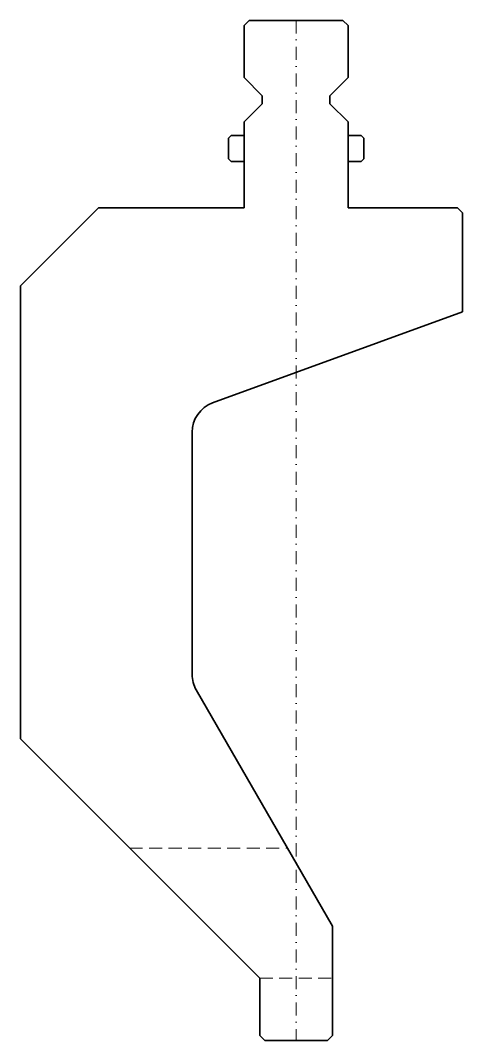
# Model space of a CAD drawing. Header units: millimetres. Extents: x -53 to 32, y 0 to 196.
import ezdxf

# ---------------------------------------------------------------- set-up
doc = ezdxf.new("R2010")
doc.units = ezdxf.units.MM
doc.header["$LTSCALE"] = 5
for name, pattern in [('AUSGEZOGEN', [0]), ('DASHDOT', [1, 0.5, -0.25, 0, -0.25]), ('DASHED', [0.75, 0.5, -0.25])]:
    doc.linetypes.add(name, pattern=pattern)
doc.layers.add('2', color=7, linetype='Continuous')

# ---------------------------------------------------------------- blocks, each defined once
blk = doc.blocks.new('15014_nNn00')
at = {"layer": '2', "color": 7, "linetype": 'AUSGEZOGEN', "lineweight": 35}
for p, q in [((-9, 196), (-10, 195)), ((9, 196), (-9, 196)), ((10, 195), (9, 196)), ((-10, 195), (-10, 185)), ((10, 185), (10, 195)), ((-10, 185), (-6.5, 181.5)), ((6.5, 181.5), (10, 185)), ((-6.5, 181.5), (-6.5, 180)), ((6.5, 180), (6.5, 181.5)), ((-6.5, 180), (-10, 176.5)), ((10, 176.5), (6.5, 180)), ((-10, 176.5), (-10, 160)), ((10, 160), (10, 176.5)), ((-38, 160), (-53, 145)), ((-10, 160), (-38, 160)), ((31, 160), (10, 160)), ((32, 159), (31, 160)), ((32, 140), (32, 159)), ((-53, 145), (-53, 58)), ((-16.05, 122.51), (32, 140)), ((-20, 70.37), (-20, 116.87)), ((7, 22), (-19.2, 67.37)), ((-53, 58), (-7, 12)), ((7, 1), (7, 22)), ((-7, 12), (-7, 1)), ((-7, 1), (-6, 0)), ((-6, 0), (6, 0)), ((6, 0), (7, 1))]:
    blk.add_line(p, q, dxfattribs=at)
at = {"layer": '2', "color": 7, "linetype": 'DASHDOT', "lineweight": 18}
blk.add_line((0, 196), (0, 0), dxfattribs=at)
at = {"layer": '2', "color": 7, "linetype": 'AUSGEZOGEN', "lineweight": 35}
for centre, start, end in [((-14, 116.87), 110, 180), ((-14, 70.37), 180, 210)]:
    blk.add_arc(centre, 6, start, end, dxfattribs=at)

msp = doc.modelspace()

# ---------------------------------------------------------------- linework, layer by layer
at = {"layer": '2', "color": 7, "linetype": 'AUSGEZOGEN', "lineweight": 35}
for p, q in [((-12.5, 173.9), (-13, 173.4)), ((-13, 169.4), (-13, 173.4)), ((-12.5, 173.9), (-10, 173.9)), ((10, 173.9), (12.5, 173.9)), ((12.5, 173.9), (13, 173.4)), ((13, 169.4), (13, 173.4)), ((-13, 169.4), (-12.5, 168.9)), ((-12.5, 168.9), (-10, 168.9)), ((10, 168.9), (12.5, 168.9)), ((13, 169.4), (12.5, 168.9))]:
    msp.add_line(p, q, dxfattribs=at)
at = {"layer": '2', "color": 7, "linetype": 'DASHED', "lineweight": 18}
for p, q in [((-32, 37), (-1.66, 37)), ((-7, 12), (7, 12))]:
    msp.add_line(p, q, dxfattribs=at)

# ---------------------------------------------------------------- block references
msp.add_blockref('15014_nNn00', (0, 0))

doc.saveas('drawing.dxf')
